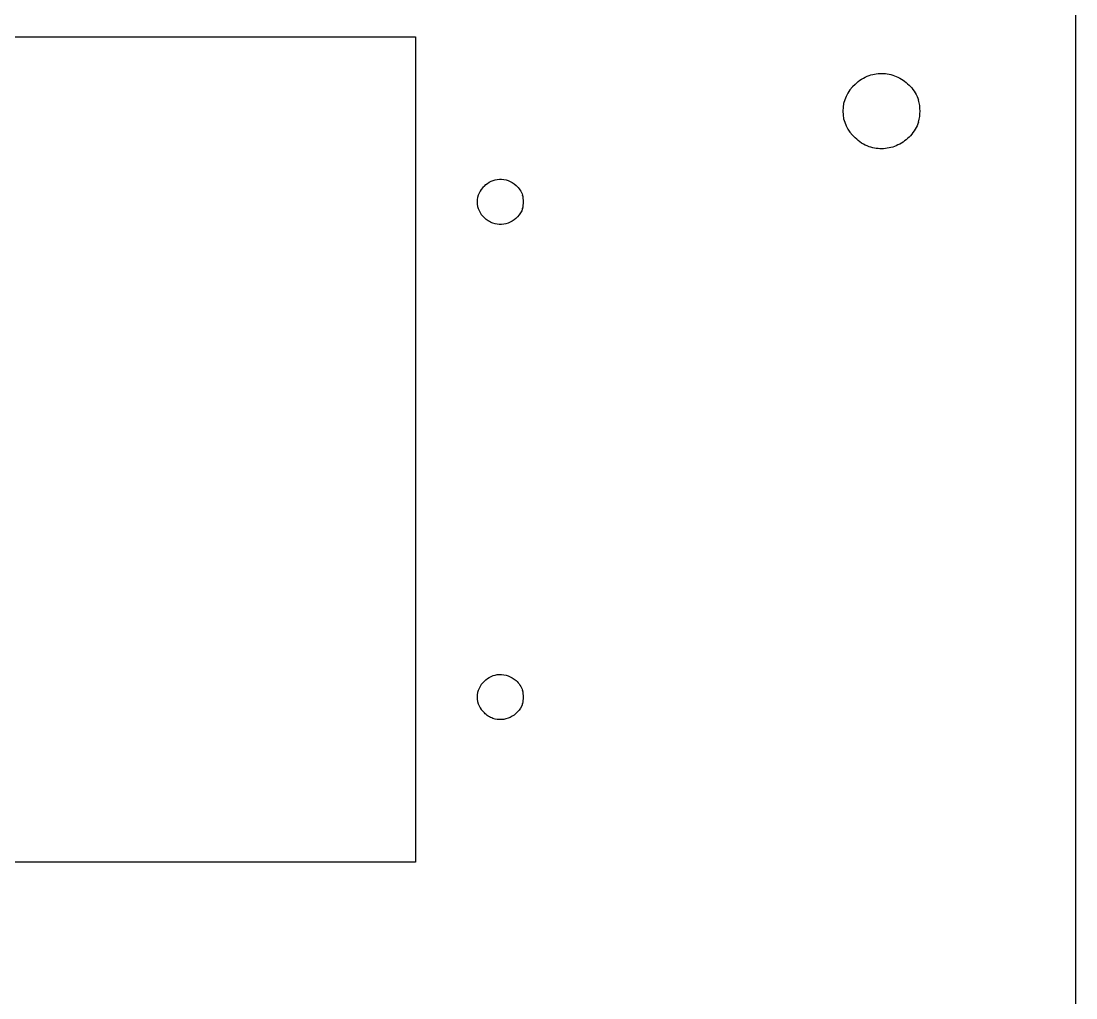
# Model space of a CAD drawing. Header units: millimetres. Extents: x 0 to 600, y 2 to 187.
# Drawn here: x 536.1 to 600, y 91.8 to 151 of the extents above; entities that cross this region are included whole.
import ezdxf

# ---------------------------------------------------------------- set-up
doc = ezdxf.new("R2010")
doc.units = ezdxf.units.MM
doc.layers.get('0').update_dxf_attribs({"linetype": 'CONTINUOUS'})

msp = doc.modelspace()

# ---------------------------------------------------------------- linework, layer by layer
for points in [[(0, 2), (600, 2), (600, 187), (5, 187), (0, 187)], [(560, 100), (360, 100), (360, 150), (560, 150)]]:
    msp.add_lwpolyline(points, close=True)
for centre, radius, start, end in [((588, 145.5), 2.117, 130.07533, 229.92491), ((565, 140), 1.265, 130.73783, 229.26217), ((565, 140), 1.543, -14.96756, 14.96756), ((565, 110), 1.265, 130.73783, 229.26217), ((565, 110), 1.543, -14.96756, 14.96756)]:
    msp.add_arc(centre, radius, start, end)
at = {"extrusion": (1.96167e-07, -5.24915e-08, 1)}
msp.add_arc((588, 145.5, 0), 2.56, -14.98055, 14.98055, dxfattribs=at)
for points, knots in [([(586.637, 147.12, 0), (586.753, 147.24, 0), (586.882, 147.346, 0), (587.167, 147.527, 0), (587.321, 147.602, 0), (587.759, 147.754, 0), (588.052, 147.795, 0), (588.649, 147.762, 0), (588.946, 147.685, 0), (589.506, 147.418, 0), (589.761, 147.228, 0), (590.193, 146.752, 0), (590.362, 146.469, 0), (590.473, 146.162, 0)], [-0.4740226, -0.4740226, -0.4740226, -0.4740226, -0.4238529, -0.4238529, -0.3725078, -0.3725078, -0.2842906, -0.2842906, -0.1927994, -0.1927994, -0.0980354, -0.0980354, 0, 0, 0, 0]), ([(590.473, 144.838, 0), (590.362, 144.531, 0), (590.193, 144.248), (589.761, 143.772), (589.506, 143.582), (588.946, 143.315), (588.649, 143.238), (588.052, 143.206), (587.759, 143.246), (587.321, 143.398), (587.167, 143.473), (586.882, 143.654), (586.753, 143.76), (586.637, 143.88)], [0, 0, 0, 0, 0.0980357, 0.0980357, 0.1928016, 0.1928016, 0.2842947, 0.2842947, 0.3725136, 0.3725136, 0.4238598, 0.4238598, 0.4740305, 0.4740305, 0.4740305, 0.4740305]), ([(564.175, 140.958), (564.289, 141.08), (564.426, 141.178), (564.736, 141.321), (564.907, 141.361), (565.262, 141.376), (565.442, 141.347), (565.789, 141.221), (565.951, 141.123), (566.179, 140.916), (566.258, 140.824), (566.393, 140.623), (566.449, 140.514), (566.491, 140.399)], [0, 0, 0, 0, 0.050111, 0.050111, 0.1022615, 0.1022615, 0.1564505, 0.1564505, 0.2126771, 0.2126771, 0.2485205, 0.2485205, 0.2851428, 0.2851428, 0.2851428, 0.2851428]), ([(566.491, 139.601), (566.423, 139.417), (566.321, 139.247), (566.06, 138.961), (565.906, 138.847), (565.57, 138.688), (565.391, 138.642), (565.033, 138.623), (564.857, 138.648), (564.592, 138.741), (564.497, 138.788), (564.324, 138.901), (564.245, 138.967), (564.175, 139.042)], [0, 0, 0, 0, 0.0590387, 0.0590387, 0.1160334, 0.1160334, 0.1709834, 0.1709834, 0.2238878, 0.2238878, 0.2555052, 0.2555052, 0.2863474, 0.2863474, 0.2863474, 0.2863474]), ([(564.175, 110.958), (564.289, 111.08), (564.426, 111.178), (564.736, 111.321), (564.907, 111.361), (565.262, 111.376), (565.442, 111.347), (565.789, 111.221), (565.951, 111.123), (566.179, 110.916), (566.258, 110.824), (566.393, 110.623), (566.449, 110.514), (566.491, 110.399)], [0, 0, 0, 0, 0.050111, 0.050111, 0.1022615, 0.1022615, 0.1564505, 0.1564505, 0.2126771, 0.2126771, 0.2485205, 0.2485205, 0.2851428, 0.2851428, 0.2851428, 0.2851428]), ([(566.491, 109.601), (566.423, 109.417), (566.321, 109.247), (566.06, 108.961), (565.906, 108.847), (565.57, 108.688), (565.391, 108.642), (565.033, 108.623), (564.857, 108.648), (564.592, 108.741), (564.497, 108.788), (564.324, 108.901), (564.245, 108.967), (564.175, 109.042)], [0, 0, 0, 0, 0.0590387, 0.0590387, 0.1160334, 0.1160334, 0.1709834, 0.1709834, 0.2238878, 0.2238878, 0.2555052, 0.2555052, 0.2863474, 0.2863474, 0.2863474, 0.2863474])]:
    msp.add_open_spline(points, degree=3, knots=knots)

doc.saveas('drawing.dxf')
